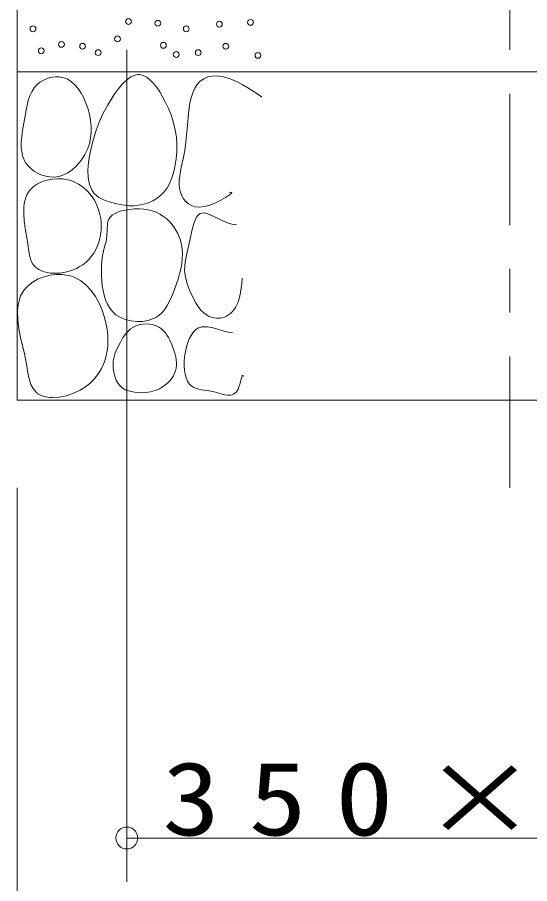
# Model space of a CAD drawing. Units: millimetres on the paper. Extents: x 0 to 420, y -594 to 297.
# Drawn here: x 327.79 to 339.49, y -429.63 to -409.84 of the extents above; entities that cross this region are included whole.
import ezdxf

# ---------------------------------------------------------------- set-up
doc = ezdxf.new("R2010")
doc.units = ezdxf.units.MM
doc.linetypes.add('USER2', pattern=[6, 3, -1, 1, -1])
for name, color, linetype, lineweight in [('0_2', 7, 'Continuous', 13), ('2D_DIMENSION', 7, 'Continuous', 13), ('FOOTING_C', 7, 'USER2', 13), ('HAT', 7, 'Continuous', 13)]:
    doc.layers.add(name, color=color, linetype=linetype, lineweight=lineweight)
doc.styles.add('ＭＳ ゴシック', font='')
doc.styles.get('ＭＳ ゴシック').set_extended_font_data('MS Gothic')

msp = doc.modelspace()

# ---------------------------------------------------------------- linework, layer by layer
at = {"layer": '0_2'}
for p, q in [((327.786, -408.583), (327.786, -418.583)), ((327.786, -411.083), (350.286, -411.083)), ((327.786, -418.583), (350.286, -418.583)), ((330.286, -428.583), (330.786, -428.583))]:
    msp.add_line(p, q, dxfattribs=at)
msp.add_circle((330.286, -428.583), 0.25, dxfattribs=at)
at = {"layer": '2D_DIMENSION'}
for p, q in [((330.286, -410.583), (330.286, -429.583)), ((327.786, -420.583), (327.786, -439.583)), ((330.786, -428.583), (347.286, -428.583))]:
    msp.add_line(p, q, dxfattribs=at)
at = {"layer": 'FOOTING_C'}
msp.add_line((339.036, -363.583), (339.036, -421.083), dxfattribs=at)
at = {"layer": 'HAT'}
for p, q in [((330.38, -411.2), (330.43, -411.174)), ((330.43, -411.174), (330.481, -411.156)), ((330.481, -411.156), (330.531, -411.146)), ((330.531, -411.146), (330.582, -411.145)), ((330.582, -411.145), (330.664, -411.165)), ((330.664, -411.165), (330.744, -411.208)), ((328.169, -411.448), (328.24, -411.37)), ((328.24, -411.37), (328.299, -411.322)), ((328.299, -411.322), (328.365, -411.282)), ((328.365, -411.282), (328.436, -411.248)), ((328.436, -411.248), (328.512, -411.223)), ((328.512, -411.223), (328.589, -411.206)), ((328.589, -411.206), (328.667, -411.198)), ((328.667, -411.198), (328.743, -411.199)), ((328.743, -411.199), (328.817, -411.21)), ((328.817, -411.21), (328.871, -411.225)), ((328.871, -411.225), (328.922, -411.246)), ((328.922, -411.246), (328.971, -411.272)), ((328.971, -411.272), (329.017, -411.303)), ((329.017, -411.303), (329.102, -411.378)), ((330.089, -411.478), (330.182, -411.367)), ((330.182, -411.367), (330.28, -411.272)), ((330.28, -411.272), (330.38, -411.2)), ((330.744, -411.208), (330.822, -411.271)), ((330.822, -411.271), (330.898, -411.35)), ((330.898, -411.35), (330.97, -411.441)), ((331.897, -411.37), (331.839, -411.46)), ((331.964, -411.299), (331.897, -411.37)), ((332.043, -411.242), (331.964, -411.299)), ((332.135, -411.201), (332.043, -411.242)), ((332.24, -411.179), (332.135, -411.201)), ((332.358, -411.176), (332.24, -411.179)), ((332.49, -411.195), (332.358, -411.176)), ((332.635, -411.238), (332.49, -411.195)), ((332.795, -411.306), (332.635, -411.238)), ((332.924, -411.373), (332.795, -411.306)), ((333.052, -411.449), (332.924, -411.373)), ((328.07, -411.635), (328.114, -411.537)), ((328.114, -411.537), (328.169, -411.448)), ((329.102, -411.378), (329.178, -411.467)), ((329.178, -411.467), (329.245, -411.569)), ((329.245, -411.569), (329.304, -411.68)), ((330, -411.599), (330.089, -411.478)), ((330.97, -411.441), (331.038, -411.542)), ((331.038, -411.542), (331.159, -411.755)), ((331.793, -411.562), (331.757, -411.674)), ((331.839, -411.46), (331.793, -411.562)), ((333.277, -411.594), (333.052, -411.449)), ((327.989, -411.956), (328.037, -411.739)), ((328.037, -411.739), (328.07, -411.635)), ((329.304, -411.68), (329.353, -411.796)), ((329.844, -411.851), (330, -411.599)), ((331.159, -411.755), (331.24, -411.924)), ((331.757, -411.674), (331.73, -411.793)), ((333.373, -411.659), (333.277, -411.594)), ((327.951, -412.172), (327.989, -411.956)), ((329.353, -411.796), (329.395, -411.915)), ((329.395, -411.915), (329.432, -412.054)), ((329.741, -412.044), (329.844, -411.851)), ((331.24, -411.924), (331.306, -412.089)), ((331.73, -411.793), (331.694, -412.045)), ((329.432, -412.054), (329.458, -412.192)), ((329.656, -412.23), (329.741, -412.044)), ((331.306, -412.089), (331.357, -412.252)), ((331.694, -412.045), (331.673, -412.3)), ((327.904, -412.426), (327.951, -412.172)), ((329.458, -412.192), (329.472, -412.328)), ((329.472, -412.328), (329.472, -412.463)), ((329.585, -412.419), (329.656, -412.23)), ((331.357, -412.252), (331.395, -412.414)), ((331.673, -412.3), (331.637, -412.69)), ((327.876, -412.688), (327.886, -412.557)), ((327.886, -412.557), (327.904, -412.426)), ((329.472, -412.463), (329.459, -412.595)), ((329.523, -412.621), (329.585, -412.419)), ((331.395, -412.414), (331.419, -412.576)), ((327.877, -412.817), (327.876, -412.688)), ((329.431, -412.725), (329.389, -412.851)), ((329.459, -412.595), (329.431, -412.725)), ((329.478, -412.79), (329.523, -412.621)), ((331.419, -412.576), (331.431, -412.738)), ((331.431, -412.738), (331.429, -412.902)), ((331.637, -412.69), (331.611, -412.879)), ((327.893, -412.941), (327.877, -412.817)), ((327.908, -413), (327.893, -412.941)), ((329.389, -412.851), (329.33, -412.974)), ((329.44, -412.969), (329.478, -412.79)), ((331.429, -412.902), (331.416, -413.07)), ((331.611, -412.879), (331.576, -413.07)), ((327.927, -413.058), (327.908, -413)), ((327.952, -413.113), (327.927, -413.058)), ((327.983, -413.166), (327.952, -413.113)), ((329.271, -413.071), (329.201, -413.163)), ((329.33, -412.974), (329.271, -413.071)), ((329.4, -413.328), (329.412, -413.15)), ((329.412, -413.15), (329.44, -412.969)), ((331.416, -413.07), (331.378, -413.3)), ((331.576, -413.07), (331.532, -413.264)), ((328.038, -413.237), (327.983, -413.166)), ((328.104, -413.301), (328.038, -413.237)), ((328.179, -413.358), (328.104, -413.301)), ((329.035, -413.324), (328.94, -413.388)), ((329.122, -413.248), (329.035, -413.324)), ((329.201, -413.163), (329.122, -413.248)), ((329.406, -413.499), (329.4, -413.328)), ((331.378, -413.3), (331.348, -413.414)), ((331.532, -413.264), (331.495, -413.459)), ((328.261, -413.405), (328.179, -413.358)), ((328.348, -413.443), (328.261, -413.405)), ((328.44, -413.47), (328.348, -413.443)), ((328.532, -413.485), (328.44, -413.47)), ((328.464, -413.555), (328.583, -413.533)), ((328.625, -413.487), (328.532, -413.485)), ((328.583, -413.533), (328.705, -413.524)), ((328.734, -413.471), (328.625, -413.487)), ((328.705, -413.524), (328.827, -413.53)), ((328.84, -413.437), (328.734, -413.471)), ((328.827, -413.53), (328.945, -413.551)), ((328.94, -413.388), (328.84, -413.437)), ((329.418, -413.579), (329.406, -413.499)), ((331.311, -413.525), (331.264, -413.631)), ((331.348, -413.414), (331.311, -413.525)), ((331.495, -413.459), (331.484, -413.556)), ((328.079, -413.775), (328.115, -413.737)), ((328.115, -413.737), (328.156, -413.701)), ((328.156, -413.701), (328.247, -413.639)), ((328.247, -413.639), (328.351, -413.591)), ((328.351, -413.591), (328.464, -413.555)), ((328.945, -413.551), (329.009, -413.569)), ((329.009, -413.569), (329.07, -413.591)), ((329.07, -413.591), (329.186, -413.649)), ((329.186, -413.649), (329.293, -413.721)), ((329.293, -413.721), (329.389, -413.808)), ((329.437, -413.655), (329.418, -413.579)), ((329.462, -413.726), (329.437, -413.655)), ((329.496, -413.792), (329.462, -413.726)), ((331.208, -413.73), (331.141, -413.822)), ((331.264, -413.631), (331.208, -413.73)), ((331.484, -413.556), (331.482, -413.653)), ((331.482, -413.653), (331.49, -413.747)), ((331.49, -413.747), (331.512, -413.84)), ((327.979, -413.957), (328.005, -413.892)), ((328.005, -413.892), (328.038, -413.831)), ((328.038, -413.831), (328.079, -413.775)), ((329.389, -413.808), (329.473, -413.906)), ((329.473, -413.906), (329.546, -414.015)), ((329.537, -413.851), (329.496, -413.792)), ((329.587, -413.904), (329.537, -413.851)), ((329.65, -413.951), (329.587, -413.904)), ((331.063, -413.904), (330.977, -413.971)), ((331.141, -413.822), (331.063, -413.904)), ((331.512, -413.84), (331.541, -413.913)), ((331.541, -413.913), (331.581, -413.982)), ((332.545, -413.95), (332.629, -413.894)), ((332.629, -413.894), (332.678, -413.851)), ((332.683, -413.831), (332.635, -413.84)), ((332.678, -413.851), (332.687, -413.838)), ((332.687, -413.838), (332.683, -413.831)), ((327.936, -414.173), (327.945, -414.098)), ((327.945, -414.098), (327.959, -414.026)), ((327.959, -414.026), (327.979, -413.957)), ((329.546, -414.015), (329.605, -414.132)), ((329.605, -414.132), (329.651, -414.257)), ((329.721, -413.991), (329.65, -413.951)), ((329.799, -414.024), (329.721, -413.991)), ((329.882, -414.052), (329.799, -414.024)), ((330.056, -414.095), (329.882, -414.052)), ((330.229, -414.128), (330.056, -414.095)), ((330.337, -414.142), (330.229, -414.128)), ((330.448, -414.143), (330.337, -414.142)), ((330.56, -414.132), (330.448, -414.143)), ((330.671, -414.109), (330.56, -414.132)), ((330.779, -414.074), (330.671, -414.109)), ((330.882, -414.028), (330.779, -414.074)), ((330.977, -413.971), (330.882, -414.028)), ((331.581, -413.982), (331.632, -414.045)), ((331.632, -414.045), (331.693, -414.097)), ((331.693, -414.097), (331.767, -414.138)), ((331.767, -414.138), (331.852, -414.164)), ((332.058, -414.16), (332.183, -414.126)), ((332.183, -414.126), (332.312, -414.074)), ((332.312, -414.074), (332.436, -414.013)), ((332.436, -414.013), (332.545, -413.95)), ((327.932, -414.329), (327.936, -414.173)), ((327.943, -414.49), (327.932, -414.329)), ((329.651, -414.257), (329.674, -414.344)), ((329.954, -414.358), (330.008, -414.323)), ((330.008, -414.323), (330.07, -414.293)), ((330.07, -414.293), (330.137, -414.269)), ((330.137, -414.269), (330.209, -414.25)), ((330.209, -414.25), (330.357, -414.224)), ((330.357, -414.224), (330.466, -414.215)), ((330.466, -414.215), (330.571, -414.213)), ((330.571, -414.213), (330.674, -414.22)), ((330.674, -414.22), (330.773, -414.235)), ((330.773, -414.235), (330.868, -414.258)), ((330.868, -414.258), (330.959, -414.291)), ((330.959, -414.291), (331.045, -414.333)), ((331.045, -414.333), (331.127, -414.385)), ((331.852, -414.164), (331.948, -414.172)), ((331.961, -414.321), (331.916, -414.354)), ((331.948, -414.172), (332.058, -414.16)), ((331.998, -414.309), (331.961, -414.321)), ((332.038, -414.306), (331.998, -414.309)), ((332.082, -414.312), (332.038, -414.306)), ((332.128, -414.324), (332.082, -414.312)), ((332.229, -414.363), (332.128, -414.324)), ((327.963, -414.652), (327.943, -414.49)), ((329.674, -414.344), (329.691, -414.434)), ((329.691, -414.434), (329.7, -414.525)), ((329.7, -414.525), (329.703, -414.616)), ((329.843, -414.564), (329.855, -414.503)), ((329.855, -414.503), (329.876, -414.449)), ((329.876, -414.449), (329.909, -414.4)), ((329.909, -414.4), (329.954, -414.358)), ((331.127, -414.385), (331.192, -414.436)), ((331.192, -414.436), (331.254, -414.494)), ((331.254, -414.494), (331.31, -414.557)), ((331.847, -414.469), (331.82, -414.545)), ((331.879, -414.404), (331.847, -414.469)), ((331.916, -414.354), (331.879, -414.404)), ((332.338, -414.416), (332.229, -414.363)), ((332.568, -414.525), (332.338, -414.416)), ((332.684, -414.563), (332.568, -414.525)), ((328.015, -414.962), (327.963, -414.652)), ((329.699, -414.708), (329.688, -414.798)), ((329.703, -414.616), (329.699, -414.708)), ((329.834, -414.832), (329.837, -414.695)), ((329.837, -414.695), (329.843, -414.564)), ((331.31, -414.557), (331.362, -414.626)), ((331.362, -414.626), (331.409, -414.698)), ((331.409, -414.698), (331.45, -414.773)), ((331.776, -414.718), (331.737, -414.898)), ((331.82, -414.545), (331.776, -414.718)), ((332.74, -414.573), (332.684, -414.563)), ((332.795, -414.577), (332.74, -414.573)), ((329.671, -414.888), (329.646, -414.976)), ((329.688, -414.798), (329.671, -414.888)), ((329.812, -414.962), (329.826, -414.898)), ((329.826, -414.898), (329.834, -414.832)), ((331.45, -414.773), (331.484, -414.851)), ((331.484, -414.851), (331.512, -414.93)), ((331.512, -414.93), (331.545, -415.075)), ((331.737, -414.898), (331.647, -415.269)), ((328.056, -415.233), (328.015, -414.962)), ((329.615, -415.061), (329.577, -415.144)), ((329.646, -414.976), (329.615, -415.061)), ((329.755, -415.179), (329.78, -415.07)), ((329.78, -415.07), (329.812, -414.962)), ((331.545, -415.075), (331.558, -415.221)), ((328.07, -415.299), (328.056, -415.233)), ((328.089, -415.363), (328.07, -415.299)), ((329.479, -415.297), (329.421, -415.366)), ((329.531, -415.222), (329.479, -415.297)), ((329.577, -415.144), (329.531, -415.222)), ((329.719, -415.401), (329.734, -415.289)), ((329.734, -415.289), (329.755, -415.179)), ((331.558, -415.221), (331.554, -415.369)), ((331.647, -415.269), (331.617, -415.437)), ((328.113, -415.422), (328.089, -415.363)), ((328.143, -415.475), (328.113, -415.422)), ((328.182, -415.523), (328.143, -415.475)), ((328.228, -415.564), (328.182, -415.523)), ((329.282, -415.488), (329.202, -415.539)), ((329.355, -415.43), (329.282, -415.488)), ((329.421, -415.366), (329.355, -415.43)), ((329.706, -415.627), (329.71, -415.513)), ((329.71, -415.513), (329.719, -415.401)), ((331.534, -415.519), (331.501, -415.668)), ((331.554, -415.369), (331.534, -415.519)), ((331.609, -415.52), (331.608, -415.604)), ((331.617, -415.437), (331.609, -415.52)), ((328.28, -415.599), (328.228, -415.564)), ((328.338, -415.627), (328.28, -415.599)), ((328.401, -415.65), (328.338, -415.627)), ((328.468, -415.667), (328.401, -415.65)), ((328.539, -415.678), (328.468, -415.667)), ((328.533, -415.729), (328.673, -415.712)), ((328.612, -415.683), (328.539, -415.678)), ((328.687, -415.683), (328.612, -415.683)), ((328.673, -415.712), (328.812, -415.712)), ((328.764, -415.678), (328.687, -415.683)), ((328.84, -415.667), (328.764, -415.678)), ((328.812, -415.712), (328.945, -415.732)), ((328.917, -415.651), (328.84, -415.667)), ((328.992, -415.63), (328.917, -415.651)), ((329.065, -415.605), (328.992, -415.63)), ((329.135, -415.574), (329.065, -415.605)), ((329.202, -415.539), (329.135, -415.574)), ((329.708, -415.743), (329.706, -415.627)), ((331.501, -415.668), (331.458, -415.818)), ((331.608, -415.604), (331.614, -415.683)), ((331.614, -415.683), (331.626, -415.762)), ((328.039, -415.96), (328.145, -415.88)), ((328.145, -415.88), (328.265, -415.815)), ((328.265, -415.815), (328.396, -415.764)), ((328.396, -415.764), (328.533, -415.729)), ((328.945, -415.732), (329.023, -415.754)), ((329.023, -415.754), (329.097, -415.782)), ((329.097, -415.782), (329.168, -415.818)), ((329.168, -415.818), (329.236, -415.859)), ((329.236, -415.859), (329.361, -415.959)), ((329.715, -415.86), (329.708, -415.743)), ((329.727, -415.97), (329.715, -415.86)), ((331.458, -415.818), (331.352, -416.117)), ((331.626, -415.762), (331.667, -415.924)), ((331.667, -415.924), (331.727, -416.085)), ((332.882, -416.125), (332.911, -415.92)), ((332.911, -415.92), (332.922, -415.798)), ((332.922, -415.798), (332.924, -415.828)), ((327.901, -416.125), (327.951, -416.053)), ((327.951, -416.053), (328.039, -415.96)), ((329.361, -415.959), (329.473, -416.079)), ((329.473, -416.079), (329.571, -416.216)), ((329.745, -416.079), (329.727, -415.97)), ((329.77, -416.187), (329.745, -416.079)), ((331.352, -416.117), (331.286, -416.275)), ((331.727, -416.085), (331.801, -416.245)), ((327.811, -416.373), (327.832, -416.286)), ((327.832, -416.286), (327.862, -416.203)), ((327.862, -416.203), (327.901, -416.125)), ((329.571, -416.216), (329.654, -416.366)), ((329.803, -416.29), (329.77, -416.187)), ((329.845, -416.388), (329.803, -416.29)), ((331.286, -416.275), (331.21, -416.424)), ((331.801, -416.245), (331.87, -416.372)), ((332.827, -416.341), (332.859, -416.236)), ((332.859, -416.236), (332.882, -416.125)), ((327.791, -416.557), (327.797, -416.464)), ((327.797, -416.464), (327.811, -416.373)), ((329.654, -416.366), (329.724, -416.527)), ((329.897, -416.478), (329.845, -416.388)), ((329.96, -416.56), (329.897, -416.478)), ((331.166, -416.493), (331.117, -416.556)), ((331.21, -416.424), (331.166, -416.493)), ((331.87, -416.372), (331.95, -416.488)), ((331.95, -416.488), (331.995, -416.541)), ((332.734, -416.52), (332.769, -416.468)), ((332.769, -416.468), (332.8, -416.408)), ((332.8, -416.408), (332.827, -416.341)), ((327.797, -416.751), (327.791, -416.557)), ((329.724, -416.527), (329.78, -416.694)), ((329.78, -416.694), (329.829, -416.913)), ((330.036, -416.63), (329.96, -416.56)), ((330.086, -416.665), (330.036, -416.63)), ((330.14, -416.695), (330.086, -416.665)), ((330.257, -416.743), (330.14, -416.695)), ((330.948, -416.693), (330.893, -416.72)), ((330.999, -416.662), (330.948, -416.693)), ((331.061, -416.613), (330.999, -416.662)), ((331.117, -416.556), (331.061, -416.613)), ((331.995, -416.541), (332.043, -416.588)), ((332.043, -416.588), (332.096, -416.628)), ((332.096, -416.628), (332.154, -416.662)), ((332.154, -416.662), (332.24, -416.695)), ((332.24, -416.695), (332.333, -416.711)), ((332.333, -416.711), (332.428, -416.708)), ((332.428, -416.708), (332.522, -416.684)), ((332.522, -416.684), (332.568, -416.663)), ((332.568, -416.663), (332.613, -416.637)), ((332.613, -416.637), (332.656, -416.605)), ((332.656, -416.605), (332.696, -416.566)), ((332.696, -416.566), (332.734, -416.52)), ((327.821, -416.95), (327.797, -416.751)), ((329.829, -416.913), (329.844, -417.023)), ((330.383, -416.774), (330.257, -416.743)), ((330.515, -416.787), (330.383, -416.774)), ((330.421, -416.919), (330.491, -416.884)), ((330.491, -416.884), (330.567, -416.859)), ((330.646, -416.783), (330.515, -416.787)), ((330.567, -416.859), (330.646, -416.844)), ((330.774, -416.761), (330.646, -416.783)), ((330.646, -416.844), (330.728, -416.839)), ((330.728, -416.839), (330.809, -416.844)), ((330.893, -416.72), (330.774, -416.761)), ((330.809, -416.844), (330.888, -416.859)), ((330.888, -416.859), (330.963, -416.884)), ((330.963, -416.884), (331.031, -416.919)), ((332, -416.909), (331.961, -416.919)), ((332.041, -416.904), (332, -416.909)), ((332.127, -416.907), (332.041, -416.904)), ((332.218, -416.922), (332.127, -416.907)), ((327.859, -417.148), (327.821, -416.95)), ((329.844, -417.023), (329.853, -417.133)), ((330.19, -417.17), (330.255, -417.073)), ((330.255, -417.073), (330.292, -417.029)), ((330.292, -417.029), (330.331, -416.988)), ((330.331, -416.988), (330.374, -416.951)), ((330.374, -416.951), (330.421, -416.919)), ((331.031, -416.919), (331.081, -416.955)), ((331.081, -416.955), (331.126, -416.998)), ((331.126, -416.998), (331.167, -417.046)), ((331.167, -417.046), (331.203, -417.098)), ((331.203, -417.098), (331.236, -417.154)), ((331.769, -417.08), (331.721, -417.166)), ((331.796, -417.043), (331.769, -417.08)), ((331.825, -417.009), (331.796, -417.043)), ((331.856, -416.979), (331.825, -417.009)), ((331.889, -416.954), (331.856, -416.979)), ((331.924, -416.934), (331.889, -416.954)), ((331.961, -416.919), (331.924, -416.934)), ((332.313, -416.947), (332.218, -416.922)), ((332.508, -417.005), (332.313, -416.947)), ((332.605, -417.03), (332.508, -417.005)), ((332.699, -417.047), (332.605, -417.03)), ((327.951, -417.528), (327.859, -417.148)), ((329.855, -417.243), (329.85, -417.351)), ((329.853, -417.133), (329.855, -417.243)), ((330.074, -417.385), (330.133, -417.271)), ((330.133, -417.271), (330.19, -417.17)), ((331.236, -417.154), (331.266, -417.213)), ((331.266, -417.213), (331.32, -417.336)), ((331.681, -417.262), (331.649, -417.367)), ((331.721, -417.166), (331.681, -417.262)), ((329.838, -417.458), (329.818, -417.563)), ((329.85, -417.351), (329.838, -417.458)), ((330.004, -417.561), (330.024, -417.502)), ((330.024, -417.502), (330.074, -417.385)), ((331.32, -417.336), (331.368, -417.464)), ((331.368, -417.464), (331.389, -417.529)), ((331.625, -417.478), (331.608, -417.592)), ((331.649, -417.367), (331.625, -417.478)), ((327.995, -417.761), (327.951, -417.528)), ((329.79, -417.665), (329.755, -417.764)), ((329.818, -417.563), (329.79, -417.665)), ((329.972, -417.752), (329.978, -417.687)), ((329.978, -417.687), (329.988, -417.623)), ((329.988, -417.623), (330.004, -417.561)), ((331.389, -417.529), (331.405, -417.594)), ((331.405, -417.594), (331.417, -417.658)), ((331.417, -417.658), (331.424, -417.722)), ((331.6, -417.696), (331.598, -417.798)), ((331.608, -417.592), (331.6, -417.696)), ((328.036, -418.002), (327.995, -417.761)), ((329.711, -417.86), (329.659, -417.951)), ((329.755, -417.764), (329.711, -417.86)), ((329.974, -417.846), (329.972, -417.752)), ((329.988, -417.941), (329.974, -417.846)), ((331.416, -417.849), (331.401, -417.909)), ((331.423, -417.786), (331.416, -417.849)), ((331.424, -417.722), (331.423, -417.786)), ((331.598, -417.798), (331.604, -417.897)), ((331.604, -417.897), (331.618, -417.99)), ((328.063, -418.117), (328.036, -418.002)), ((329.598, -418.038), (329.529, -418.12)), ((329.659, -417.951), (329.598, -418.038)), ((330.012, -418.034), (329.988, -417.941)), ((330.047, -418.123), (330.012, -418.034)), ((331.315, -418.081), (331.274, -418.133)), ((331.35, -418.026), (331.315, -418.081)), ((331.378, -417.968), (331.35, -418.026)), ((331.401, -417.909), (331.378, -417.968)), ((331.618, -417.99), (331.641, -418.075)), ((331.641, -418.075), (331.673, -418.151)), ((332.867, -418.215), (332.897, -418.1)), ((332.897, -418.1), (332.911, -418.056)), ((332.911, -418.056), (332.924, -418.028)), ((332.924, -418.028), (332.932, -418.021)), ((332.932, -418.021), (332.939, -418.021)), ((332.939, -418.021), (332.947, -418.027)), ((332.947, -418.027), (332.956, -418.041)), ((328.098, -418.223), (328.063, -418.117)), ((328.146, -418.316), (328.098, -418.223)), ((329.363, -418.266), (329.222, -418.354)), ((329.45, -418.196), (329.363, -418.266)), ((329.529, -418.12), (329.45, -418.196)), ((330.069, -418.164), (330.047, -418.123)), ((330.093, -418.203), (330.069, -418.164)), ((330.12, -418.239), (330.093, -418.203)), ((330.149, -418.272), (330.12, -418.239)), ((330.181, -418.301), (330.149, -418.272)), ((331.081, -418.295), (331.033, -418.321)), ((331.127, -418.266), (331.081, -418.295)), ((331.18, -418.226), (331.127, -418.266)), ((331.229, -418.181), (331.18, -418.226)), ((331.274, -418.133), (331.229, -418.181)), ((331.673, -418.151), (331.693, -418.185)), ((331.693, -418.185), (331.716, -418.215)), ((331.716, -418.215), (331.741, -418.242)), ((331.741, -418.242), (331.769, -418.266)), ((331.769, -418.266), (331.817, -418.294)), ((331.817, -418.294), (331.871, -418.316)), ((332.827, -418.33), (332.849, -418.275)), ((332.849, -418.275), (332.867, -418.215)), ((328.208, -418.394), (328.146, -418.316)), ((328.257, -418.434), (328.208, -418.394)), ((328.312, -418.466), (328.257, -418.434)), ((328.374, -418.491), (328.312, -418.466)), ((328.44, -418.509), (328.374, -418.491)), ((328.906, -418.48), (328.743, -418.513)), ((329.067, -418.426), (328.906, -418.48)), ((329.222, -418.354), (329.067, -418.426)), ((330.216, -418.326), (330.181, -418.301)), ((330.253, -418.346), (330.216, -418.326)), ((330.293, -418.362), (330.253, -418.346)), ((330.396, -418.388), (330.293, -418.362)), ((330.502, -418.405), (330.396, -418.388)), ((330.611, -418.412), (330.502, -418.405)), ((330.72, -418.407), (330.611, -418.412)), ((330.828, -418.391), (330.72, -418.407)), ((330.881, -418.378), (330.828, -418.391)), ((330.933, -418.362), (330.881, -418.378)), ((330.984, -418.343), (330.933, -418.362)), ((331.033, -418.321), (330.984, -418.343)), ((331.871, -418.316), (331.93, -418.331)), ((331.93, -418.331), (331.994, -418.344)), ((331.994, -418.344), (332.132, -418.365)), ((332.132, -418.365), (332.282, -418.394)), ((332.282, -418.394), (332.442, -418.439)), ((332.442, -418.439), (332.52, -418.458)), ((332.52, -418.458), (332.595, -418.469)), ((332.595, -418.469), (332.63, -418.469)), ((332.63, -418.469), (332.664, -418.466)), ((332.664, -418.466), (332.697, -418.458)), ((332.697, -418.458), (332.727, -418.445)), ((332.727, -418.445), (332.756, -418.426)), ((332.756, -418.426), (332.782, -418.401)), ((332.782, -418.401), (332.806, -418.369)), ((332.806, -418.369), (332.827, -418.33)), ((328.512, -418.52), (328.44, -418.509)), ((328.586, -418.524), (328.512, -418.52)), ((328.743, -418.513), (328.586, -418.524))]:
    msp.add_line(p, q, dxfattribs=at)
for centre in [(330.325, -409.933), (330.996, -409.974), (332.401, -409.995), (333.114, -409.954), (328.144, -410.1), (331.646, -410.1), (330.074, -410.331), (328.333, -410.603), (328.794, -410.457), (329.277, -410.499), (329.633, -410.645), (331.122, -410.478), (331.919, -410.645), (332.548, -410.499), (331.416, -410.687), (333.282, -410.708)]:
    msp.add_circle(centre, 0.0663, dxfattribs=at)

# ---------------------------------------------------------------- texts
at = {"layer": '2D_DIMENSION', "insert": (331.096, -428.55), "char_height": 1.686, "attachment_point": 7, "style": 'ＭＳ ゴシック'}
msp.add_mtext('\\T1.5;\\W1.15;350×350', dxfattribs=at)

doc.saveas('drawing.dxf')
